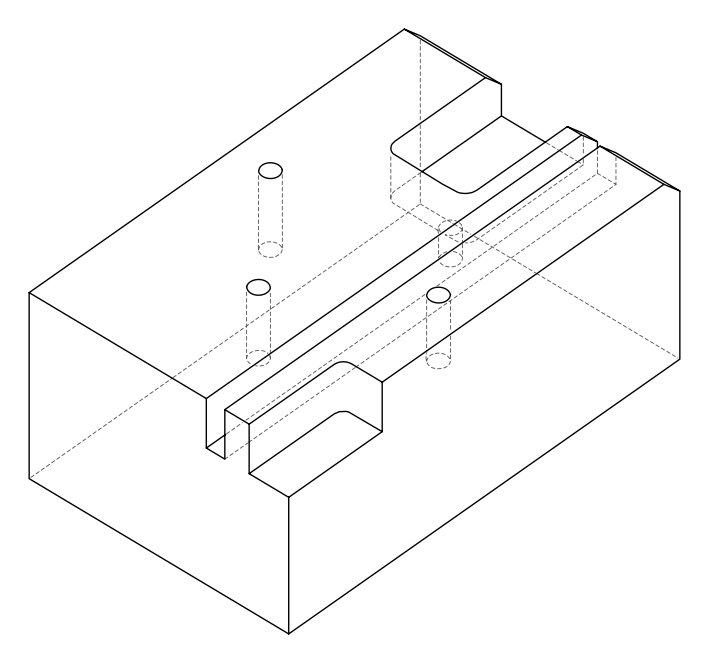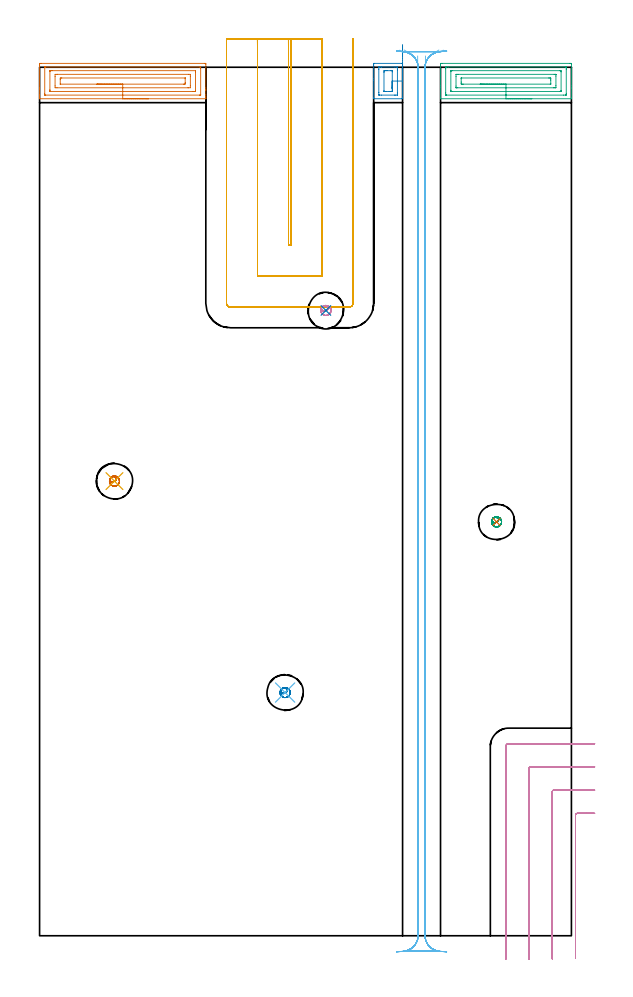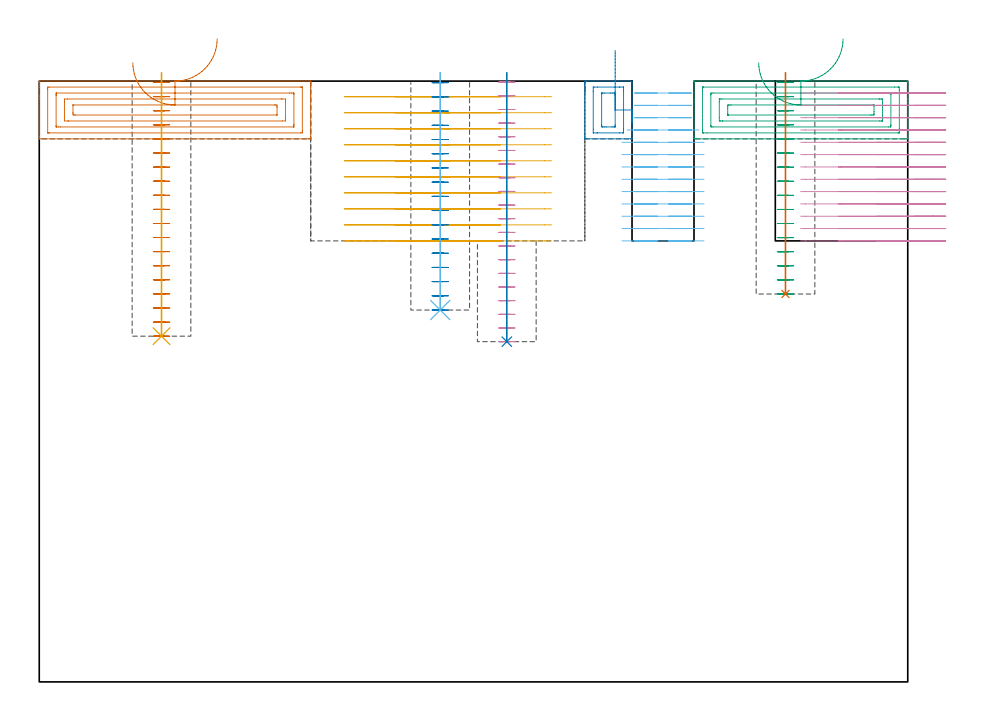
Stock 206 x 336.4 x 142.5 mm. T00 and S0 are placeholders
(PLAN: 14 operations, 5 tool changes, 57.3 min)
(1 AREA_MILL | FG_CHAMFER_SURFACE | UGT0205_001 | 2.87 min | 6697 mm3)
(2 AREA_MILL_1 | FG_CHAMFER_SURFACE_1 | UGT0205_001 | 0.68 min | 2357 mm3)
(3 AREA_MILL_2 | FG_CHAMFER_SURFACE_2 | UGT0205_001 | 2.32 min | 5238 mm3)
(4 MILL_CORNER_NOTCH_RECTANGULAR | CORNER_NOTCH_RECTANGULAR | NXT0201_011 | Follow Part, ap 3, ae 75% | 10.72 min | 95281 mm3)
(5 MILL_OPEN_POCKET | POCKET_OPEN | NXT0201_012 | Follow Part, ap 4, ae 75% | 14.89 min | 245819 mm3)
(6 MILL_RECTANGULAR_SLOT | SLOT_RECTANGULAR | NXT0201_011 | Follow Part, ap 3, ae 75% | 19.17 min | 186286 mm3)
(7 MILL_BLIND_HOLE_FROM_SOLID_MATERIAL | STEP1POCKET | NXT0201_010 | Spiral | 1.5 min | 9185 mm3)
(8 MILL_BLIND_HOLE_FROM_SOLID_MATERIAL_1 | STEP1POCKET_1 | NXT0201_010 | Spiral | 1.34 min | 8246 mm3)
(9 MILL_BLIND_HOLE_FROM_SOLID_MATERIAL_2 | STEP1POCKET_2 | NXT0201_010 | Spiral | 1.26 min | 7652 mm3)
(10 MILL_BLIND_HOLE_FROM_SOLID_MATERIAL_3 | STEP1POCKET_3 | NXT0201_010 | Spiral | 1.58 min | 3653 mm3)
(11 BORE_BLIND_HOLE | STEP1POCKET | UGT0332_073 | 0.25 min | 0 mm3)
(12 BORE_BLIND_HOLE_1 | STEP1POCKET_1 | UGT0332_073 | 0.23 min | 0 mm3)
(13 BORE_BLIND_HOLE_2 | STEP1POCKET_2 | UGT0332_073 | 0.21 min | 0 mm3)
(14 BORE_BLIND_HOLE_3 | STEP1POCKET_3 | UGT0332_073 | 0.26 min | 0 mm3)
(TOOL UGT0205_001 | Chamfer Mill 20 x 3 x 45 deg. | D20 FL50 Z2)
(TOOL NXT0201_011 | ENDMILL 12mm [2P460-1200-NA 1630] | D12 FL38 Z6)
(TOOL NXT0201_012 | ENDMILL 16mm [2P460-1600-NA 1630] | D16 FL38 Z6)
(TOOL NXT0201_010 | ENDMILL 10mm [2P460-1000-NA 1630] | D10 FL30 Z6)
(TOOL UGT0332_073 | 13.8 mm Rough Boring Bar | D13.8)
(OP 1 AREA_MILL)
G17 G21 G94 G90
T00 M6
G54
G17 G0 G90 X42.2 Y324.2 S1061 M3
G43 Z152.5 H0
G94 G1 X42.162 Z151.628 F250.
X42.048 Z150.763
X41.859 Z149.912
X41.597 Z149.08
X41.263 Z148.274
X40.86 Z147.5
X40.392 Z146.764
X39.86 Z146.072
X39.271 Z145.429
X38.628 Z144.839
X37.936 Z144.308
X37.2 Z143.84
X36.426 Z143.437
X35.62 Z143.103
X34.788 Z142.841
X33.937 Z142.652
X33.072 Z142.538
X32.2 Z142.5
X0.135
X0.01 Y324.203 Z142.488
X0.007 Y324.245 Z142.446
X0. Y324.567 Z142.132
Y325.154 Z141.545
Y325.696 Z140.999
Y327.752 Z138.946
Y328.373 Z138.321
X0.001 Y337.296 Z129.401
X0.003 Y337.875 Z128.822
X0.007 Y337.891 Z128.806
X0.581 Y337.9 Z128.8
X63.819
X64.111 Y337.897 Z128.802
X64.39 Y337.891 Z128.806
X64.4 Y337.607 Z129.09
Y328.373 Z138.321
Y327.752 Z138.946
Y327.481 Z139.216
Y325.696 Z140.999
Y325.154 Z141.545
Y324.567 Z142.132
Y324.248 Z142.444
X64.39 Y324.203 Z142.488
X64.265 Y324.2 Z142.5
X32.2
Y325.614 Z141.086
X2.362
X2.016 Y325.621 Z141.079
X2.01 Y325.645 Z141.055
X2.007 Y325.696 Z141.004
X2.001 Y326.058 Z140.642
Y336.404 Z130.296
X2.003 Y336.449 Z130.251
X2.006 Y336.471 Z130.229
X2.008 Y336.477 Z130.223
X2.036 Y336.479 Z130.221
X2.199 Y336.484 Z130.216
X2.281 Y336.486 Z130.214
X2.362
X62.038
X62.384 Y336.479 Z130.221
X62.39 Y336.455 Z130.245
X62.393 Y336.404 Z130.296
X62.399 Y336.042 Z130.658
Y325.696 Z141.004
X62.397 Y325.651 Z141.049
X62.394 Y325.629 Z141.071
X62.392 Y325.623 Z141.077
X62.364 Y325.621 Z141.079
X62.201 Y325.616 Z141.084
X62.119 Y325.614 Z141.086
X62.038
X32.2
Y327.028 Z139.672
X4.039 Y327.029 Z139.671
X4.018 Y327.031 Z139.669
X4.014 Y327.034 Z139.666
X4.01 Y327.051 Z139.649
X4.002 Y327.337 Z139.363
X4. Y327.481 Z139.219
Y327.624 Z139.076
Y334.763 Z131.937
X4.002 Y334.907 Z131.793
X4.007 Y335.002 Z131.698
X4.012 Y335.065 Z131.635
X4.032 Y335.067 Z131.633
X4.143 Y335.069 Z131.631
X4.583 Y335.071 Z131.629
X5.034 Y335.072 Z131.628
X60.361 Y335.071 Z131.629
X60.382 Y335.069 Z131.631
X60.386 Y335.066 Z131.634
X60.39 Y335.049 Z131.651
X60.398 Y334.763 Z131.937
X60.4 Y334.619 Z132.081
Y334.476 Z132.224
Y327.337 Z139.363
X60.398 Y327.193 Z139.507
X60.393 Y327.098 Z139.602
X60.388 Y327.035 Z139.665
X60.368 Y327.033 Z139.667
X60.257 Y327.031 Z139.669
X59.817 Y327.029 Z139.671
X59.366 Y327.028 Z139.672
X32.2
Y328.443 Z138.257
X6.746
X6.01 Y328.454 Z138.246
X6. Y329.19 Z137.51
Y332.835 Z133.865
X6.007 Y333.645 Z133.055
X6.816 Y333.657 Z133.043
X6.885
X57.654
X58.39 Y333.646 Z133.054
X58.4 Y332.91 Z133.79
Y329.265 Z137.435
X58.393 Y328.455 Z138.245
X57.585 Y328.443 Z138.257
X57.515
X32.2
Y329.857 Z136.843
X8.006 Y329.858 Z136.842
X8.004 Y329.859 Z136.841
X8.001 Y329.862 Z136.838
Y331.647 Z135.053
X8.004 Y331.942 Z134.758
X8.01 Y332.234 Z134.466
X8.3 Y332.24 Z134.46
X8.597 Y332.242 Z134.458
X56.394
X56.396 Y332.241 Z134.459
X56.399 Y332.238 Z134.462
X56.4 Y330.453 Z136.247
X56.396 Y330.158 Z136.542
X56.39 Y329.866 Z136.834
X56.101 Y329.86 Z136.84
X55.803 Y329.858 Z136.842
X32.2 Y329.857 Z136.843
X31.328 Z136.881
X30.464 Z136.995
X29.612 Z137.184
X28.78 Z137.446
X27.974 Z137.78
X27.2 Z138.183
X26.464 Z138.652
X25.772 Z139.183
X25.129 Z139.772
X24.54 Z140.415
X24.009 Z141.107
X23.54 Z141.843
X23.137 Z142.617
X22.803 Z143.423
X22.541 Z144.255
X22.352 Z145.107
X22.238 Z145.972
X22.2 Z146.843
G0 Z152.5
M5
M2
(OP 2 AREA_MILL_1)
G17 G21 G94 G90
T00 M6
G54
G17 G0 G90 X140.6 Y345.192 S1061 M3
G43 Z152.5 H0
Z135.65
G94 G1 Y344.549 Z135.061 F250.
Y343.857 Z134.53
Y343.121 Z134.061
Y342.347 Z133.658
Y341.541 Z133.324
Y340.709 Z133.062
Y339.858 Z132.873
Y338.993 Z132.759
Y338.121 Z132.721
Y337.25 Z132.759
Y336.385 Z132.873
Y335.533 Z133.062
Y334.701 Z133.324
Y333.895 Z133.658
Y333.121 Z134.061
Y332.385 Z134.529
Y331.693 Z135.06
Y331.05 Z135.65
X140.599 Y324.687 Z142.012
X140.59 Y324.206 Z142.492
X140.247 Y324.2 Z142.5
X129.753
X129.41 Y324.206 Z142.492
X129.4 Y324.688 Z142.011
Y331.221 Z135.478
Y331.942 Z134.752
Y337.296 Z129.398
X129.404 Y337.833 Z128.862
X129.41 Y337.891 Z128.804
X129.468 Y337.898 Z128.798
X129.753 Y337.9 Z128.8
X140.247
X140.536 Y337.893 Z128.802
X140.59 Y337.89 Z128.804
X140.6 Y337.828 Z128.866
Y331.942 Z134.752
Y331.05 Z135.65
X138.6
Y326.484 Z140.216
X138.596 Y325.696 Z141.004
X138.593 Y325.644 Z141.056
X138.59 Y325.623 Z141.077
X138.572 Y325.62 Z141.08
X138.498 Y325.618 Z141.082
X137.703 Y325.614 Z141.086
X137.623
X132.377
X131.581 Y325.616 Z141.084
X131.502 Y325.618 Z141.082
X131.43 Y325.621 Z141.079
X131.41 Y325.696 Z141.004
X131.404 Y325.796 Z140.904
X131.4 Y326.588 Z140.112
Y326.693 Z140.007
Y335.616 Z131.084
X131.404 Y336.404 Z130.296
X131.407 Y336.456 Z130.244
X131.41 Y336.477 Z130.223
X131.428 Y336.48 Z130.22
X131.502 Y336.482 Z130.218
X132.297 Y336.486 Z130.214
X132.377
X137.623
X138.419 Y336.484 Z130.216
X138.498 Y336.482 Z130.218
X138.57 Y336.479 Z130.221
X138.59 Y336.404 Z130.296
X138.596 Y336.304 Z130.396
X138.6 Y335.512 Z131.188
Y335.407 Z131.293
Y331.05 Z135.65
X136.6
Y328.525 Z138.175
X136.599 Y327.633 Z139.067
X136.597 Y327.481 Z139.219
X136.59 Y327.111 Z139.589
X136.575 Y327.035 Z139.665
X136.465 Y327.032 Z139.668
X136.316 Y327.03 Z139.67
X135.874 Y327.029 Z139.671
X135.443 Y327.028 Z139.672
X134.126
X133.694 Y327.029 Z139.671
X133.472 Y327.031 Z139.669
X133.427 Y327.033 Z139.667
X133.413 Y327.035 Z139.665
X133.41 Y327.053 Z139.647
X133.405 Y327.107 Z139.593
X133.4 Y327.328 Z139.372
X133.401 Y334.467 Z132.233
X133.403 Y334.619 Z132.081
X133.41 Y334.989 Z131.711
X133.425 Y335.065 Z131.635
X133.535 Y335.068 Z131.632
X133.684 Y335.07 Z131.63
X134.126 Y335.071 Z131.629
X134.557 Y335.072 Z131.628
X135.874
X136.306 Y335.071 Z131.629
X136.528 Y335.069 Z131.631
X136.573 Y335.067 Z131.633
X136.587 Y335.065 Z131.635
X136.59 Y335.047 Z131.653
X136.595 Y334.993 Z131.707
X136.6 Y334.772 Z131.928
Y334.619 Z132.081
Y331.05 Z135.65
Y330.461 Z136.293
Y329.93 Z136.985
Y329.461 Z137.721
Y329.058 Z138.495
Y328.724 Z139.301
Y328.462 Z140.133
Y328.273 Z140.985
Y328.159 Z141.85
Y328.121 Z142.721
Y328.159 Z143.593
Y328.273 Z144.458
Y328.462 Z145.309
Y328.724 Z146.141
Y329.058 Z146.947
Y329.461 Z147.721
Y329.93 Z148.457
Y330.461 Z149.149
Y331.05 Z149.792
G0 Z152.5
M5
M2
(OP 3 AREA_MILL_2)
G17 G21 G94 G90
T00 M6
G54
G17 G0 G90 X190.65 Y324.2 S1061 M3
G43 Z152.5 H0
G94 G1 X190.612 Z151.628 F250.
X190.498 Z150.763
X190.309 Z149.912
X190.047 Z149.08
X189.713 Z148.274
X189.31 Z147.5
X188.841 Z146.764
X188.31 Z146.072
X187.721 Z145.429
X187.078 Z144.839
X186.386 Z144.308
X185.65 Z143.84
X184.876 Z143.437
X184.07 Z143.103
X183.238 Z142.841
X182.386 Z142.652
X181.522 Z142.538
X180.65 Z142.5
X155.381
X155.31 Y324.204 Z142.489
X155.307 Y324.226 Z142.467
X155.3 Y324.42 Z142.279
Y328.536 Z138.163
Y329.265 Z137.429
Y337.296 Z129.4
X155.302 Y337.821 Z128.875
X155.306 Y337.891 Z128.805
X155.824 Y337.9 Z128.8
X205.476
X205.766 Y337.896 Z128.802
X205.99 Y337.891 Z128.805
X206. Y337.661 Z129.035
Y329.265 Z137.429
Y328.536 Z138.163
Y328.373 Z138.325
Y324.42 Z142.279
Y324.228 Z142.464
X205.991 Y324.204 Z142.489
X205.919 Y324.2 Z142.5
X180.65
Y325.614 Z141.086
X157.597
X157.516 Y325.615 Z141.085
X157.354 Y325.619 Z141.081
X157.314 Y325.621 Z141.079
X157.309 Y325.629 Z141.071
X157.304 Y325.654 Z141.046
X157.302 Y325.696 Z141.004
X157.3 Y325.995 Z140.705
Y326.588 Z140.112
X157.301 Y335.81 Z130.89
X157.308 Y336.404 Z130.296
X157.31 Y336.472 Z130.228
X157.435 Y336.48 Z130.22
X157.518 Y336.484 Z130.216
X157.597 Y336.485 Z130.215
X158.403 Y336.486 Z130.214
X203.703
X203.784 Y336.485 Z130.215
X203.946 Y336.481 Z130.219
X203.986 Y336.479 Z130.221
X203.99 Y336.471 Z130.229
X203.995 Y336.446 Z130.254
X203.998 Y336.404 Z130.296
X204. Y336.105 Z130.595
Y335.512 Z131.188
X203.999 Y326.29 Z140.41
X203.992 Y325.696 Z141.004
X203.99 Y325.628 Z141.072
X203.865 Y325.62 Z141.08
X203.782 Y325.616 Z141.084
X203.703 Y325.615 Z141.085
X202.897 Y325.614 Z141.086
X180.65
Y327.028 Z139.672
X159.819 Y327.029 Z139.671
X159.371 Y327.033 Z139.667
X159.316 Y327.035 Z139.665
X159.305 Y327.268 Z139.432
X159.301 Y327.41 Z139.29
X159.3 Y327.481 Z139.219
Y334.69 Z132.01
X159.302 Y334.761 Z131.939
X159.31 Y334.903 Z131.797
X159.324 Y335.065 Z131.635
X159.371 Y335.067 Z131.633
X159.809 Y335.071 Z131.629
X201.481
X201.929 Y335.067 Z131.633
X201.984 Y335.065 Z131.635
X201.995 Y334.833 Z131.867
X201.999 Y334.69 Z132.01
X202. Y334.619 Z132.081
Y327.41 Z139.29
X201.998 Y327.339 Z139.361
X201.99 Y327.197 Z139.503
X201.976 Y327.035 Z139.665
X201.929 Y327.033 Z139.667
X201.491 Y327.029 Z139.671
X180.65 Y327.028 Z139.672
Y328.443 Z138.257
X161.961
X161.595 Y328.444 Z138.256
X161.412 Y328.446 Z138.254
X161.322 Y328.45 Z138.25
X161.31 Y328.451 Z138.249
X161.306 Y328.468 Z138.232
X161.304 Y328.502 Z138.198
X161.3 Y329.108 Z137.592
X161.301 Y332.835 Z133.865
X161.309 Y333.561 Z133.139
X161.324 Y333.651 Z133.049
X161.418 Y333.653 Z133.047
X161.622 Y333.655 Z133.045
X162.031 Y333.657 Z133.043
X162.1
X199.339
X199.705 Y333.656 Z133.044
X199.888 Y333.654 Z133.046
X199.978 Y333.651 Z133.05
X199.99 Y333.649 Z133.051
X199.994 Y333.632 Z133.068
X199.996 Y333.598 Z133.102
X200. Y332.992 Z133.708
X199.999 Y329.265 Z137.435
X199.991 Y328.539 Z138.161
X199.976 Y328.449 Z138.251
X199.882 Y328.447 Z138.253
X199.678 Y328.445 Z138.255
X199.269 Y328.443 Z138.257
X199.2
X180.65
Y329.857 Z136.843
X164.102
X163.804 Y329.858 Z136.842
X163.505 Y329.861 Z136.839
X163.315 Y329.864 Z136.836
X163.309 Y329.989 Z136.711
X163.305 Y330.158 Z136.542
X163.3 Y330.664 Z136.036
X163.301 Y331.942 Z134.758
X163.304 Y332.196 Z134.504
X163.307 Y332.227 Z134.473
X163.31 Y332.236 Z134.464
X163.327 Y332.238 Z134.462
X163.405 Y332.241 Z134.459
X163.505 Y332.243 Z134.457
X197.198
X197.496 Y332.242 Z134.458
X197.795 Y332.239 Z134.461
X197.985 Y332.236 Z134.464
X197.991 Y332.111 Z134.589
X197.995 Y331.942 Z134.758
X198. Y331.436 Z135.264
X197.999 Y330.158 Z136.542
X197.996 Y329.904 Z136.796
X197.993 Y329.873 Z136.827
X197.99 Y329.864 Z136.836
X197.973 Y329.862 Z136.838
X197.895 Y329.859 Z136.841
X197.795 Y329.857 Z136.843
X180.65
X179.778 Z136.881
X178.913 Z136.995
X178.062 Z137.184
X177.23 Z137.446
X176.424 Z137.78
X175.65 Z138.183
X174.914 Z138.652
X174.222 Z139.183
X173.579 Z139.772
X172.99 Z140.415
X172.458 Z141.107
X171.99 Z141.843
X171.587 Z142.617
X171.253 Z143.423
X170.991 Z144.255
X170.802 Z145.107
X170.688 Z145.972
X170.65 Z146.843
G0 Z152.5
M5
M2
(OP 4 MILL_CORNER_NOTCH_RECTANGULAR)
G17 G21 G94 G90
T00 M6
G54
G17 G0 G90 X215. Y47.4 S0 M3
G43 Z152.597 H1
Z139.674
G94 G1 X212. F250.
X208.196 F500.
G3 X207.6 Y46.804 R0.6
G1 Y-5.783
Y-8.783 F250.
G0 Z152.597
X215. Y56.4
Z139.674
G1 X212.
X199.196 F500.
G3 X198.6 Y55.804 R0.6
G1 Y-6.
Y-9. F250.
G0 Z152.597
X215. Y65.4
Z139.674
G1 X212.
X190.197 F500.
G3 X189.6 Y64.803 R0.6
G1 Y-6.
Y-9. F250.
G0 Z152.597
X215. Y74.4
Z139.674
G1 X212.
X181.7 F500.
G3 X180.6 Y73.3 R1.1
G1 Y-6.
Y-9. F250.
G0 Z152.597
X215. Y47.4
Z136.751
G1 X212.
X208.196 F500.
G3 X207.6 Y46.804 R0.6
G1 Y-5.783
Y-8.783 F250.
G0 Z152.597
X215. Y56.4
Z136.751
G1 X212.
X199.196 F500.
G3 X198.6 Y55.804 R0.6
G1 Y-6.
Y-9. F250.
G0 Z152.597
X215. Y65.4
Z136.751
G1 X212.
X190.197 F500.
G3 X189.6 Y64.803 R0.6
G1 Y-6.
Y-9. F250.
G0 Z152.597
X215. Y74.4
Z136.751
G1 X212.
X181.7 F500.
G3 X180.6 Y73.3 R1.1
G1 Y-6.
Y-9. F250.
G0 Z152.597
X215. Y47.4
Z133.828
G1 X212.
X208.196 F500.
G3 X207.6 Y46.804 R0.6
G1 Y-5.783
Y-8.783 F250.
G0 Z152.597
X215. Y56.4
Z133.828
G1 X212.
X199.196 F500.
G3 X198.6 Y55.804 R0.6
G1 Y-6.
Y-9. F250.
G0 Z152.597
X215. Y65.4
Z133.828
G1 X212.
X190.197 F500.
G3 X189.6 Y64.803 R0.6
G1 Y-6.
Y-9. F250.
G0 Z152.597
X215. Y74.4
Z133.828
G1 X212.
X181.7 F500.
G3 X180.6 Y73.3 R1.1
G1 Y-6.
Y-9. F250.
G0 Z152.597
X215. Y47.4
Z130.905
G1 X212.
X208.196 F500.
G3 X207.6 Y46.804 R0.6
G1 Y-5.783
Y-8.783 F250.
G0 Z152.597
X215. Y56.4
Z130.905
G1 X212.
X199.196 F500.
G3 X198.6 Y55.804 R0.6
G1 Y-6.
Y-9. F250.
G0 Z152.597
X215. Y65.4
Z130.905
G1 X212.
X190.197 F500.
G3 X189.6 Y64.803 R0.6
G1 Y-6.
Y-9. F250.
G0 Z152.597
X215. Y74.4
Z130.905
G1 X212.
X181.7 F500.
G3 X180.6 Y73.3 R1.1
G1 Y-6.
Y-9. F250.
G0 Z152.597
X215. Y47.4
Z127.982
G1 X212.
X208.196 F500.
G3 X207.6 Y46.804 R0.6
G1 Y-5.783
Y-8.783 F250.
G0 Z152.597
X215. Y56.4
Z127.982
G1 X212.
X199.196 F500.
G3 X198.6 Y55.804 R0.6
G1 Y-6.
Y-9. F250.
G0 Z152.597
X215. Y65.4
Z127.982
G1 X212.
X190.197 F500.
G3 X189.6 Y64.803 R0.6
G1 Y-6.
Y-9. F250.
G0 Z152.597
X215. Y74.4
Z127.982
G1 X212.
X181.7 F500.
G3 X180.6 Y73.3 R1.1
G1 Y-6.
Y-9. F250.
G0 Z152.597
X215. Y47.4
Z125.06
G1 X212.
X208.196 F500.
G3 X207.6 Y46.804 R0.6
G1 Y-5.783
Y-8.783 F250.
G0 Z152.597
X215. Y56.4
Z125.06
G1 X212.
X199.196 F500.
G3 X198.6 Y55.804 R0.6
G1 Y-6.
Y-9. F250.
G0 Z152.597
X215. Y65.4
Z125.06
G1 X212.
X190.197 F500.
G3 X189.6 Y64.803 R0.6
G1 Y-6.
Y-9. F250.
G0 Z152.597
X215. Y74.4
Z125.06
G1 X212.
X181.7 F500.
G3 X180.6 Y73.3 R1.1
G1 Y-6.
Y-9. F250.
G0 Z152.597
X215. Y47.4
Z122.137
G1 X212.
X208.196 F500.
G3 X207.6 Y46.804 R0.6
G1 Y-5.783
Y-8.783 F250.
G0 Z152.597
X215. Y56.4
Z122.137
G1 X212.
X199.196 F500.
G3 X198.6 Y55.804 R0.6
G1 Y-6.
Y-9. F250.
G0 Z152.597
X215. Y65.4
Z122.137
G1 X212.
X190.197 F500.
G3 X189.6 Y64.803 R0.6
G1 Y-6.
Y-9. F250.
G0 Z152.597
X215. Y74.4
Z122.137
G1 X212.
X181.7 F500.
G3 X180.6 Y73.3 R1.1
G1 Y-6.
Y-9. F250.
G0 Z152.597
X215. Y47.4
Z119.214
G1 X212.
X208.196 F500.
G3 X207.6 Y46.804 R0.6
G1 Y-5.783
Y-8.783 F250.
G0 Z152.597
X215. Y56.4
Z119.214
G1 X212.
X199.196 F500.
G3 X198.6 Y55.804 R0.6
G1 Y-6.
Y-9. F250.
G0 Z152.597
X215. Y65.4
Z119.214
G1 X212.
X190.197 F500.
G3 X189.6 Y64.803 R0.6
G1 Y-6.
Y-9. F250.
G0 Z152.597
X215. Y74.4
Z119.214
G1 X212.
X181.7 F500.
G3 X180.6 Y73.3 R1.1
G1 Y-6.
Y-9. F250.
G0 Z152.597
X215. Y47.4
Z116.291
G1 X212.
X208.196 F500.
G3 X207.6 Y46.804 R0.6
G1 Y-5.783
Y-8.783 F250.
G0 Z152.597
X215. Y56.4
Z116.291
G1 X212.
X199.196 F500.
G3 X198.6 Y55.804 R0.6
G1 Y-6.
Y-9. F250.
G0 Z152.597
X215. Y65.4
Z116.291
G1 X212.
X190.197 F500.
G3 X189.6 Y64.803 R0.6
G1 Y-6.
Y-9. F250.
G0 Z152.597
X215. Y74.4
Z116.291
G1 X212.
X181.7 F500.
G3 X180.6 Y73.3 R1.1
G1 Y-6.
Y-9. F250.
G0 Z152.597
X215. Y47.4
Z113.368
G1 X212.
X208.196 F500.
G3 X207.6 Y46.804 R0.6
G1 Y-5.783
Y-8.783 F250.
G0 Z152.597
X215. Y56.4
Z113.368
G1 X212.
X199.196 F500.
G3 X198.6 Y55.804 R0.6
G1 Y-6.
Y-9. F250.
G0 Z152.597
X215. Y65.4
Z113.368
G1 X212.
X190.197 F500.
G3 X189.6 Y64.803 R0.6
G1 Y-6.
Y-9. F250.
G0 Z152.597
X215. Y74.4
Z113.368
G1 X212.
X181.7 F500.
G3 X180.6 Y73.3 R1.1
G1 Y-6.
Y-9. F250.
G0 Z152.597
X215. Y47.4
Z110.446
G1 X212.
X208.196 F500.
G3 X207.6 Y46.804 R0.6
G1 Y-5.783
Y-8.783 F250.
G0 Z152.597
X215. Y56.4
Z110.446
G1 X212.
X199.196 F500.
G3 X198.6 Y55.804 R0.6
G1 Y-6.
Y-9. F250.
G0 Z152.597
X215. Y65.4
Z110.446
G1 X212.
X190.197 F500.
G3 X189.6 Y64.803 R0.6
G1 Y-6.
Y-9. F250.
G0 Z152.597
X215. Y74.4
Z110.446
G1 X212.
X181.7 F500.
G3 X180.6 Y73.3 R1.1
G1 Y-6.
Y-9. F250.
G0 Z152.597
X215. Y47.4
Z107.523
G1 X212.
X208.196 F500.
G3 X207.6 Y46.804 R0.6
G1 Y-5.783
Y-8.783 F250.
G0 Z152.597
X215. Y56.4
Z107.523
G1 X212.
X199.196 F500.
G3 X198.6 Y55.804 R0.6
G1 Y-6.
Y-9. F250.
G0 Z152.597
X215. Y65.4
Z107.523
G1 X212.
X190.197 F500.
G3 X189.6 Y64.803 R0.6
G1 Y-6.
Y-9. F250.
G0 Z152.597
X215. Y74.4
Z107.523
G1 X212.
X181.7 F500.
G3 X180.6 Y73.3 R1.1
G1 Y-6.
Y-9. F250.
G0 Z152.597
X215. Y47.4
Z104.6
G1 X212.
X208.196 F500.
G3 X207.6 Y46.804 R0.6
G1 Y-5.783
Y-8.783 F250.
G0 Z152.597
X215. Y56.4
Z104.6
G1 X212.
X199.196 F500.
G3 X198.6 Y55.804 R0.6
G1 Y-6.
Y-9. F250.
G0 Z152.597
X215. Y65.4
Z104.6
G1 X212.
X190.197 F500.
G3 X189.6 Y64.803 R0.6
G1 Y-6.
Y-9. F250.
G0 Z152.597
X215. Y74.4
Z104.6
G1 X212.
X181.7 F500.
G3 X180.6 Y73.3 R1.1
G1 Y-6.
Y-9. F250.
G0 Z152.597
M5
M2
(OP 5 MILL_OPEN_POCKET)
G17 G21 G94 G90
T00 M6
G54
G17 G0 G90 X96.366 Y347.4 S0 M3
G43 Z152.597 H1
Z138.797
G94 G1 X96.399 Y344.4 F250.
G2 X96.4 Y344.143 R24. F500.
G1 Y267.5
X97.4
Y344.143
G2 X97.401 Y344.4 R24.
G1 X97.434 Y347.4 F250.
X84.333 Y347.399
X84.397 Y344.4
G2 X84.4 Y344.143 R12. F500.
G1 Y255.5
X109.4
Y344.143
G2 X109.403 Y344.4 R12.
G1 X109.467 Y347.399 F250.
X72.4 Y347.143
Y344.143
Y245. F500.
G3 X73.9 Y243.5 R1.5
G1 X119.9
G3 X121.4 Y245. R1.5
G1 Y344.143
Y347.143 F250.
G0 X96.4 Y347.4 Z134.997
G1 Y344.4
Y267.5 F500.
X97.4
Y344.4
Y347.4 F250.
X84.4
Y344.4
Y255.5 F500.
X109.4
Y344.4
Y347.4 F250.
X72.4
Y344.4
Y245. F500.
G3 X73.9 Y243.5 R1.5
G1 X119.9
G3 X121.4 Y245. R1.5
G1 Y344.4
Y347.4 F250.
G0 X96.4 Z131.198
G1 Y344.4
Y267.5 F500.
X97.4
Y344.4
Y347.4 F250.
X84.4
Y344.4
Y255.5 F500.
X109.4
Y344.4
Y347.4 F250.
X72.4
Y344.4
Y245. F500.
G3 X73.9 Y243.5 R1.5
G1 X119.9
G3 X121.4 Y245. R1.5
G1 Y344.4
Y347.4 F250.
G0 X96.4 Z127.398
G1 Y344.4
Y267.5 F500.
X97.4
Y344.4
Y347.4 F250.
X84.4
Y344.4
Y255.5 F500.
X109.4
Y344.4
Y347.4 F250.
X72.4
Y344.4
Y245. F500.
G3 X73.9 Y243.5 R1.5
G1 X119.9
G3 X121.4 Y245. R1.5
G1 Y344.4
Y347.4 F250.
G0 X96.4 Z123.598
G1 Y344.4
Y267.5 F500.
X97.4
Y344.4
Y347.4 F250.
X84.4
Y344.4
Y255.5 F500.
X109.4
Y344.4
Y347.4 F250.
X72.4
Y344.4
Y245. F500.
G3 X73.9 Y243.5 R1.5
G1 X119.9
G3 X121.4 Y245. R1.5
G1 Y344.4
Y347.4 F250.
G0 X96.4 Z119.799
G1 Y344.4
Y267.5 F500.
X97.4
Y344.4
Y347.4 F250.
X84.4
Y344.4
Y255.5 F500.
X109.4
Y344.4
Y347.4 F250.
X72.4
Y344.4
Y245. F500.
G3 X73.9 Y243.5 R1.5
G1 X119.9
G3 X121.4 Y245. R1.5
G1 Y344.4
Y347.4 F250.
G0 X96.4 Z115.999
G1 Y344.4
Y267.5 F500.
X97.4
Y344.4
Y347.4 F250.
X84.4
Y344.4
Y255.5 F500.
X109.4
Y344.4
Y347.4 F250.
X72.4
Y344.4
Y245. F500.
G3 X73.9 Y243.5 R1.5
G1 X119.9
G3 X121.4 Y245. R1.5
G1 Y344.4
Y347.4 F250.
G0 X96.4 Z112.199
G1 Y344.4
Y267.5 F500.
X97.4
Y344.4
Y347.4 F250.
X84.4
Y344.4
Y255.5 F500.
X109.4
Y344.4
Y347.4 F250.
X72.4
Y344.4
Y245. F500.
G3 X73.9 Y243.5 R1.5
G1 X119.9
G3 X121.4 Y245. R1.5
G1 Y344.4
Y347.4 F250.
G0 X96.4 Z108.4
G1 Y344.4
Y267.5 F500.
X97.4
Y344.4
Y347.4 F250.
X84.4
Y344.4
Y255.5 F500.
X109.4
Y344.4
Y347.4 F250.
X72.4
Y344.4
Y245. F500.
G3 X73.9 Y243.5 R1.5
G1 X119.9
G3 X121.4 Y245. R1.5
G1 Y344.4
Y347.4 F250.
G0 X96.4 Z104.6
G1 Y344.4
Y267.5 F500.
X97.4
Y344.4
Y347.4 F250.
X84.4
Y344.4
Y255.5 F500.
X109.4
Y344.4
Y347.4 F250.
X72.4
Y344.4
Y245. F500.
G3 X73.9 Y243.5 R1.5
G1 X119.9
G3 X121.4 Y245. R1.5
G1 Y344.4
Y347.4 F250.
G0 Z152.597
M5
M2
(OP 6 MILL_RECTANGULAR_SLOT)
G17 G21 G94 G90
T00 M6
G54
G17 G0 G90 X146.6 Y337.586 S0 M3
G43 Z152.597 H1
Z139.674
G94 G1 Y334.586 F250.
Y0. F500.
G2 X141.199 Y-5.97 R6.
G1 Y-6.
X154.701
Y-5.97
G2 X149.3 Y0. R6.
G1 Y334.586
Y337.586 F250.
G0 Z152.597
X146.443 Y340.766
Z136.751
G1 Y337.766
G2 X146.6 Y336.4 R6. F500.
G1 Y0.
G2 X141.199 Y-5.97 R6.
G1 Y-6.
X154.701
Y-5.97
G2 X149.3 Y0. R6.
G1 Y336.4
G2 X149.458 Y337.768 R6.
G1 Y340.768 F250.
G0 Z152.597
X141.242 Y343.077
Z133.828
G1 X143.785 Y341.485
G2 X146.6 Y336.4 R6. F500.
G1 Y0.
G2 X141.199 Y-5.97 R6.
G1 Y-6.
X154.701
Y-5.97
G2 X149.3 Y0. R6.
G1 Y336.4
G2 X152.114 Y341.484 R6.
G1 X154.656 Y343.077 F250.
G0 X139.415 Y343.003 Z130.905
G1 X142.293 Y342.156
G2 X146.6 Y336.4 R6. F500.
G1 Y0.
G2 X141.199 Y-5.97 R6.
G1 Y-6.
X154.701
Y-5.97
G2 X149.3 Y0. R6.
G1 Y336.4
G2 X153.587 Y342.15 R6.
G1 X156.462 Y343.007 F250.
G0 Z152.597
X157.686 Y-6.27
Z127.982
G1 X154.701 Y-5.97
G2 X149.3 Y0. R6. F500.
G1 Y336.4
G2 X154.701 Y342.37 R6.
G1 Y342.4
X141.199
Y342.37
G2 X146.6 Y336.4 R6.
G1 Y0.
G2 X141.199 Y-5.97 R6.
G1 X138.214 Y-6.27 F250.
G0 Z152.597
Y342.67
Z125.06
G1 X141.199 Y342.37
G2 X146.6 Y336.4 R6. F500.
G1 Y0.
G2 X141.199 Y-5.97 R6.
G1 Y-6.
X154.701
Y-5.97
G2 X149.3 Y0. R6.
G1 Y336.4
G2 X154.701 Y342.37 R6.
G1 X157.686 Y342.67 F250.
G0 Z152.597
Y-6.27
Z122.137
G1 X154.701 Y-5.97
G2 X149.3 Y0. R6. F500.
G1 Y336.4
G2 X154.701 Y342.37 R6.
G1 Y342.4
X141.199
Y342.37
G2 X146.6 Y336.4 R6.
G1 Y0.
G2 X141.199 Y-5.97 R6.
G1 X138.214 Y-6.27 F250.
G0 X157.686 Z119.214
G1 X154.701 Y-5.97
G2 X149.3 Y0. R6. F500.
G1 Y336.4
G2 X154.701 Y342.37 R6.
G1 Y342.4
X141.199
Y342.37
G2 X146.6 Y336.4 R6.
G1 Y0.
G2 X141.199 Y-5.97 R6.
G1 X138.214 Y-6.27 F250.
G0 Z152.597
Y342.67
Z116.291
G1 X141.199 Y342.37
G2 X146.6 Y336.4 R6. F500.
G1 Y0.
G2 X141.199 Y-5.97 R6.
G1 Y-6.
X154.701
Y-5.97
G2 X149.3 Y0. R6.
G1 Y336.4
G2 X154.701 Y342.37 R6.
G1 X157.686 Y342.67 F250.
G0 X138.214 Z113.368
G1 X141.199 Y342.37
G2 X146.6 Y336.4 R6. F500.
G1 Y0.
G2 X141.199 Y-5.97 R6.
G1 Y-6.
X154.701
Y-5.97
G2 X149.3 Y0. R6.
G1 Y336.4
G2 X154.701 Y342.37 R6.
G1 X157.686 Y342.67 F250.
G0 X138.214 Z110.446
G1 X141.199 Y342.37
G2 X146.6 Y336.4 R6. F500.
G1 Y0.
G2 X141.199 Y-5.97 R6.
G1 Y-6.
X154.701
Y-5.97
G2 X149.3 Y0. R6.
G1 Y336.4
G2 X154.701 Y342.37 R6.
G1 X157.686 Y342.67 F250.
G0 X138.214 Z107.523
G1 X141.199 Y342.37
G2 X146.6 Y336.4 R6. F500.
G1 Y0.
G2 X141.199 Y-5.97 R6.
G1 Y-6.
X154.701
Y-5.97
G2 X149.3 Y0. R6.
G1 Y336.4
G2 X154.701 Y342.37 R6.
G1 X157.686 Y342.67 F250.
G0 X138.214 Z104.6
G1 X141.199 Y342.37
G2 X146.6 Y336.4 R6. F500.
G1 Y0.
G2 X141.199 Y-5.97 R6.
G1 Y-6.
X154.701
Y-5.97
G2 X149.3 Y0. R6.
G1 Y336.4
G2 X154.701 Y342.37 R6.
G1 X157.686 Y342.67 F250.
G0 Z152.597
M5
M2
(OP 7 MILL_BLIND_HOLE_FROM_SOLID_MATERIAL)
G17 G21 G94 G90
T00 M6
G54
G17 G0 G90 X29. Y176.1 S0 M3
G43 Z152.5 H1
Z142.158
G94 G3 X29.516 Y177.534 R0.81 F250.
X27.498 Y177.343 R1.434
X27.757 Y174.598 R1.95
X27.498 Y177.343 R-1.95
X27.627 Y175.97 R0.975
X29. Y176.1 R0.975
G0 Z138.816
G3 X29.516 Y177.534 R0.81
X27.498 Y177.343 R1.434
X27.757 Y174.598 R1.95
X27.498 Y177.343 R-1.95
X27.627 Y175.97 R0.975
X29. Y176.1 R0.975
G0 Z135.474
G3 X29.516 Y177.534 R0.81
X27.498 Y177.343 R1.434
X27.757 Y174.598 R1.95
X27.498 Y177.343 R-1.95
X27.627 Y175.97 R0.975
X29. Y176.1 R0.975
G0 Z132.132
G3 X29.516 Y177.534 R0.81
X27.498 Y177.343 R1.434
X27.757 Y174.598 R1.95
X27.498 Y177.343 R-1.95
X27.627 Y175.97 R0.975
X29. Y176.1 R0.975
G0 Z128.789
G3 X29.516 Y177.534 R0.81
X27.498 Y177.343 R1.434
X27.757 Y174.598 R1.95
X27.498 Y177.343 R-1.95
X27.627 Y175.97 R0.975
X29. Y176.1 R0.975
G0 Z125.447
G3 X29.516 Y177.534 R0.81
X27.498 Y177.343 R1.434
X27.757 Y174.598 R1.95
X27.498 Y177.343 R-1.95
X27.627 Y175.97 R0.975
X29. Y176.1 R0.975
G0 Z122.105
G3 X29.516 Y177.534 R0.81
X27.498 Y177.343 R1.434
X27.757 Y174.598 R1.95
X27.498 Y177.343 R-1.95
X27.627 Y175.97 R0.975
X29. Y176.1 R0.975
G0 Z118.763
G3 X29.516 Y177.534 R0.81
X27.498 Y177.343 R1.434
X27.757 Y174.598 R1.95
X27.498 Y177.343 R-1.95
X27.627 Y175.97 R0.975
X29. Y176.1 R0.975
G0 Z115.421
G3 X29.516 Y177.534 R0.81
X27.498 Y177.343 R1.434
X27.757 Y174.598 R1.95
X27.498 Y177.343 R-1.95
X27.627 Y175.97 R0.975
X29. Y176.1 R0.975
G0 Z112.079
G3 X29.516 Y177.534 R0.81
X27.498 Y177.343 R1.434
X27.757 Y174.598 R1.95
X27.498 Y177.343 R-1.95
X27.627 Y175.97 R0.975
X29. Y176.1 R0.975
G0 Z108.737
G3 X29.516 Y177.534 R0.81
X27.498 Y177.343 R1.434
X27.757 Y174.598 R1.95
X27.498 Y177.343 R-1.95
X27.627 Y175.97 R0.975
X29. Y176.1 R0.975
G0 Z105.395
G3 X29.516 Y177.534 R0.81
X27.498 Y177.343 R1.434
X27.757 Y174.598 R1.95
X27.498 Y177.343 R-1.95
X27.627 Y175.97 R0.975
X29. Y176.1 R0.975
G0 Z102.053
G3 X29.516 Y177.534 R0.81
X27.498 Y177.343 R1.434
X27.757 Y174.598 R1.95
X27.498 Y177.343 R-1.95
X27.627 Y175.97 R0.975
X29. Y176.1 R0.975
G0 Z98.711
G3 X29.516 Y177.534 R0.81
X27.498 Y177.343 R1.434
X27.757 Y174.598 R1.95
X27.498 Y177.343 R-1.95
X27.627 Y175.97 R0.975
X29. Y176.1 R0.975
G0 Z95.368
G3 X29.516 Y177.534 R0.81
X27.498 Y177.343 R1.434
X27.757 Y174.598 R1.95
X27.498 Y177.343 R-1.95
X27.627 Y175.97 R0.975
X29. Y176.1 R0.975
G0 Z92.026
G3 X29.516 Y177.534 R0.81
X27.498 Y177.343 R1.434
X27.757 Y174.598 R1.95
X27.498 Y177.343 R-1.95
X27.627 Y175.97 R0.975
X29. Y176.1 R0.975
G0 Z88.684
G3 X29.516 Y177.534 R0.81
X27.498 Y177.343 R1.434
X27.757 Y174.598 R1.95
X27.498 Y177.343 R-1.95
X27.627 Y175.97 R0.975
X29. Y176.1 R0.975
G0 Z85.342
G3 X29.516 Y177.534 R0.81
X27.498 Y177.343 R1.434
X27.757 Y174.598 R1.95
X27.498 Y177.343 R-1.95
X27.627 Y175.97 R0.975
X29. Y176.1 R0.975
G0 Z82.
G3 X29.516 Y177.534 R0.81
X27.498 Y177.343 R1.434
X27.757 Y174.598 R1.95
X27.498 Y177.343 R-1.95
X27.627 Y175.97 R0.975
X29. Y176.1 R0.975
G0 Z152.5
M5
M2
(OP 8 MILL_BLIND_HOLE_FROM_SOLID_MATERIAL_1)
G17 G21 G94 G90
T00 M6
G54
G17 G0 G90 X95.1 Y94.2 S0 M3
G43 Z152.5 H1
Z142.129
G94 G3 X95.616 Y95.634 R0.81 F250.
X93.598 Y95.443 R1.434
X93.857 Y92.698 R1.95
X93.598 Y95.443 R-1.95
X93.727 Y94.07 R0.975
X95.1 Y94.2 R0.975
G0 Z138.759
G3 X95.616 Y95.634 R0.81
X93.598 Y95.443 R1.434
X93.857 Y92.698 R1.95
X93.598 Y95.443 R-1.95
X93.727 Y94.07 R0.975
X95.1 Y94.2 R0.975
G0 Z135.388
G3 X95.616 Y95.634 R0.81
X93.598 Y95.443 R1.434
X93.857 Y92.698 R1.95
X93.598 Y95.443 R-1.95
X93.727 Y94.07 R0.975
X95.1 Y94.2 R0.975
G0 Z132.018
G3 X95.616 Y95.634 R0.81
X93.598 Y95.443 R1.434
X93.857 Y92.698 R1.95
X93.598 Y95.443 R-1.95
X93.727 Y94.07 R0.975
X95.1 Y94.2 R0.975
G0 Z128.647
G3 X95.616 Y95.634 R0.81
X93.598 Y95.443 R1.434
X93.857 Y92.698 R1.95
X93.598 Y95.443 R-1.95
X93.727 Y94.07 R0.975
X95.1 Y94.2 R0.975
G0 Z125.276
G3 X95.616 Y95.634 R0.81
X93.598 Y95.443 R1.434
X93.857 Y92.698 R1.95
X93.598 Y95.443 R-1.95
X93.727 Y94.07 R0.975
X95.1 Y94.2 R0.975
G0 Z121.906
G3 X95.616 Y95.634 R0.81
X93.598 Y95.443 R1.434
X93.857 Y92.698 R1.95
X93.598 Y95.443 R-1.95
X93.727 Y94.07 R0.975
X95.1 Y94.2 R0.975
G0 Z118.535
G3 X95.616 Y95.634 R0.81
X93.598 Y95.443 R1.434
X93.857 Y92.698 R1.95
X93.598 Y95.443 R-1.95
X93.727 Y94.07 R0.975
X95.1 Y94.2 R0.975
G0 Z115.165
G3 X95.616 Y95.634 R0.81
X93.598 Y95.443 R1.434
X93.857 Y92.698 R1.95
X93.598 Y95.443 R-1.95
X93.727 Y94.07 R0.975
X95.1 Y94.2 R0.975
G0 Z111.794
G3 X95.616 Y95.634 R0.81
X93.598 Y95.443 R1.434
X93.857 Y92.698 R1.95
X93.598 Y95.443 R-1.95
X93.727 Y94.07 R0.975
X95.1 Y94.2 R0.975
G0 Z108.424
G3 X95.616 Y95.634 R0.81
X93.598 Y95.443 R1.434
X93.857 Y92.698 R1.95
X93.598 Y95.443 R-1.95
X93.727 Y94.07 R0.975
X95.1 Y94.2 R0.975
G0 Z105.053
G3 X95.616 Y95.634 R0.81
X93.598 Y95.443 R1.434
X93.857 Y92.698 R1.95
X93.598 Y95.443 R-1.95
X93.727 Y94.07 R0.975
X95.1 Y94.2 R0.975
G0 Z101.682
G3 X95.616 Y95.634 R0.81
X93.598 Y95.443 R1.434
X93.857 Y92.698 R1.95
X93.598 Y95.443 R-1.95
X93.727 Y94.07 R0.975
X95.1 Y94.2 R0.975
G0 Z98.312
G3 X95.616 Y95.634 R0.81
X93.598 Y95.443 R1.434
X93.857 Y92.698 R1.95
X93.598 Y95.443 R-1.95
X93.727 Y94.07 R0.975
X95.1 Y94.2 R0.975
G0 Z94.941
G3 X95.616 Y95.634 R0.81
X93.598 Y95.443 R1.434
X93.857 Y92.698 R1.95
X93.598 Y95.443 R-1.95
X93.727 Y94.07 R0.975
X95.1 Y94.2 R0.975
G0 Z91.571
G3 X95.616 Y95.634 R0.81
X93.598 Y95.443 R1.434
X93.857 Y92.698 R1.95
X93.598 Y95.443 R-1.95
X93.727 Y94.07 R0.975
X95.1 Y94.2 R0.975
G0 Z88.2
G3 X95.616 Y95.634 R0.81
X93.598 Y95.443 R1.434
X93.857 Y92.698 R1.95
X93.598 Y95.443 R-1.95
X93.727 Y94.07 R0.975
X95.1 Y94.2 R0.975
G0 Z152.5
M5
M2
(OP 9 MILL_BLIND_HOLE_FROM_SOLID_MATERIAL_2)
G17 G21 G94 G90
T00 M6
G54
G17 G0 G90 X177. Y160.3 S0 M3
G43 Z152.5 H1
Z142.156
G94 G3 X177.516 Y161.734 R0.81 F250.
X175.498 Y161.543 R1.434
X175.757 Y158.798 R1.95
X175.498 Y161.543 R-1.95
X175.627 Y160.17 R0.975
X177. Y160.3 R0.975
G0 Z138.813
G3 X177.516 Y161.734 R0.81
X175.498 Y161.543 R1.434
X175.757 Y158.798 R1.95
X175.498 Y161.543 R-1.95
X175.627 Y160.17 R0.975
X177. Y160.3 R0.975
G0 Z135.469
G3 X177.516 Y161.734 R0.81
X175.498 Y161.543 R1.434
X175.757 Y158.798 R1.95
X175.498 Y161.543 R-1.95
X175.627 Y160.17 R0.975
X177. Y160.3 R0.975
G0 Z132.125
G3 X177.516 Y161.734 R0.81
X175.498 Y161.543 R1.434
X175.757 Y158.798 R1.95
X175.498 Y161.543 R-1.95
X175.627 Y160.17 R0.975
X177. Y160.3 R0.975
G0 Z128.781
G3 X177.516 Y161.734 R0.81
X175.498 Y161.543 R1.434
X175.757 Y158.798 R1.95
X175.498 Y161.543 R-1.95
X175.627 Y160.17 R0.975
X177. Y160.3 R0.975
G0 Z125.438
G3 X177.516 Y161.734 R0.81
X175.498 Y161.543 R1.434
X175.757 Y158.798 R1.95
X175.498 Y161.543 R-1.95
X175.627 Y160.17 R0.975
X177. Y160.3 R0.975
G0 Z122.094
G3 X177.516 Y161.734 R0.81
X175.498 Y161.543 R1.434
X175.757 Y158.798 R1.95
X175.498 Y161.543 R-1.95
X175.627 Y160.17 R0.975
X177. Y160.3 R0.975
G0 Z118.75
G3 X177.516 Y161.734 R0.81
X175.498 Y161.543 R1.434
X175.757 Y158.798 R1.95
X175.498 Y161.543 R-1.95
X175.627 Y160.17 R0.975
X177. Y160.3 R0.975
G0 Z115.406
G3 X177.516 Y161.734 R0.81
X175.498 Y161.543 R1.434
X175.757 Y158.798 R1.95
X175.498 Y161.543 R-1.95
X175.627 Y160.17 R0.975
X177. Y160.3 R0.975
G0 Z112.063
G3 X177.516 Y161.734 R0.81
X175.498 Y161.543 R1.434
X175.757 Y158.798 R1.95
X175.498 Y161.543 R-1.95
X175.627 Y160.17 R0.975
X177. Y160.3 R0.975
G0 Z108.719
G3 X177.516 Y161.734 R0.81
X175.498 Y161.543 R1.434
X175.757 Y158.798 R1.95
X175.498 Y161.543 R-1.95
X175.627 Y160.17 R0.975
X177. Y160.3 R0.975
G0 Z105.375
G3 X177.516 Y161.734 R0.81
X175.498 Y161.543 R1.434
X175.757 Y158.798 R1.95
X175.498 Y161.543 R-1.95
X175.627 Y160.17 R0.975
X177. Y160.3 R0.975
G0 Z102.031
G3 X177.516 Y161.734 R0.81
X175.498 Y161.543 R1.434
X175.757 Y158.798 R1.95
X175.498 Y161.543 R-1.95
X175.627 Y160.17 R0.975
X177. Y160.3 R0.975
G0 Z98.688
G3 X177.516 Y161.734 R0.81
X175.498 Y161.543 R1.434
X175.757 Y158.798 R1.95
X175.498 Y161.543 R-1.95
X175.627 Y160.17 R0.975
X177. Y160.3 R0.975
G0 Z95.344
G3 X177.516 Y161.734 R0.81
X175.498 Y161.543 R1.434
X175.757 Y158.798 R1.95
X175.498 Y161.543 R-1.95
X175.627 Y160.17 R0.975
X177. Y160.3 R0.975
G0 Z92.
G3 X177.516 Y161.734 R0.81
X175.498 Y161.543 R1.434
X175.757 Y158.798 R1.95
X175.498 Y161.543 R-1.95
X175.627 Y160.17 R0.975
X177. Y160.3 R0.975
G0 Z152.5
M5
M2
(OP 10 MILL_BLIND_HOLE_FROM_SOLID_MATERIAL_3)
G17 G21 G94 G90
T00 M6
G54
G17 G0 G90 X110.9 Y242.2 S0 M3
G43 Z152.5 H1
Z142.26
G94 G3 X111.416 Y243.634 R0.81 F250.
X109.398 Y243.443 R1.434
X109.657 Y240.698 R1.95
X109.398 Y243.443 R-1.95
X109.527 Y242.07 R0.975
X110.9 Y242.2 R0.975
G0 Z139.02
G3 X111.416 Y243.634 R0.81
X109.398 Y243.443 R1.434
X109.657 Y240.698 R1.95
X109.398 Y243.443 R-1.95
X109.527 Y242.07 R0.975
X110.9 Y242.2 R0.975
G0 Z135.78
G3 X111.416 Y243.634 R0.81
X109.398 Y243.443 R1.434
X109.657 Y240.698 R1.95
X109.398 Y243.443 R-1.95
X109.527 Y242.07 R0.975
X110.9 Y242.2 R0.975
G0 Z132.54
G3 X111.416 Y243.634 R0.81
X109.398 Y243.443 R1.434
X109.657 Y240.698 R1.95
X109.398 Y243.443 R-1.95
X109.527 Y242.07 R0.975
X110.9 Y242.2 R0.975
G0 Z129.3
G3 X111.416 Y243.634 R0.81
X109.398 Y243.443 R1.434
X109.657 Y240.698 R1.95
X109.398 Y243.443 R-1.95
X109.527 Y242.07 R0.975
X110.9 Y242.2 R0.975
G0 Z126.06
G3 X111.416 Y243.634 R0.81
X109.398 Y243.443 R1.434
X109.657 Y240.698 R1.95
X109.398 Y243.443 R-1.95
X109.527 Y242.07 R0.975
X110.9 Y242.2 R0.975
G0 Z122.82
G3 X111.416 Y243.634 R0.81
X109.398 Y243.443 R1.434
X109.657 Y240.698 R1.95
X109.398 Y243.443 R-1.95
X109.527 Y242.07 R0.975
X110.9 Y242.2 R0.975
G0 Z119.58
G3 X111.416 Y243.634 R0.81
X109.398 Y243.443 R1.434
X109.657 Y240.698 R1.95
X109.398 Y243.443 R-1.95
X109.527 Y242.07 R0.975
X110.9 Y242.2 R0.975
G0 Z116.34
G3 X111.416 Y243.634 R0.81
X109.398 Y243.443 R1.434
X109.657 Y240.698 R1.95
X109.398 Y243.443 R-1.95
X109.527 Y242.07 R0.975
X110.9 Y242.2 R0.975
G0 Z113.1
G3 X111.416 Y243.634 R0.81
X109.398 Y243.443 R1.434
X109.657 Y240.698 R1.95
X109.398 Y243.443 R-1.95
X109.527 Y242.07 R0.975
X110.9 Y242.2 R0.975
G0 Z109.86
G3 X111.416 Y243.634 R0.81
X109.398 Y243.443 R1.434
X109.657 Y240.698 R1.95
X109.398 Y243.443 R-1.95
X109.527 Y242.07 R0.975
X110.9 Y242.2 R0.975
G0 Z106.62
G3 X111.416 Y243.634 R0.81
X109.398 Y243.443 R1.434
X109.657 Y240.698 R1.95
X109.398 Y243.443 R-1.95
X109.527 Y242.07 R0.975
X110.9 Y242.2 R0.975
G0 Z103.38
G3 X111.416 Y243.634 R0.81
X109.398 Y243.443 R1.434
X109.657 Y240.698 R1.95
X109.398 Y243.443 R-1.95
X109.527 Y242.07 R0.975
X110.9 Y242.2 R0.975
G0 Z100.14
G3 X111.416 Y243.634 R0.81
X109.398 Y243.443 R1.434
X109.657 Y240.698 R1.95
X109.398 Y243.443 R-1.95
X109.527 Y242.07 R0.975
X110.9 Y242.2 R0.975
G0 Z96.9
G3 X111.416 Y243.634 R0.81
X109.398 Y243.443 R1.434
X109.657 Y240.698 R1.95
X109.398 Y243.443 R-1.95
X109.527 Y242.07 R0.975
X110.9 Y242.2 R0.975
G0 Z93.66
G3 X111.416 Y243.634 R0.81
X109.398 Y243.443 R1.434
X109.657 Y240.698 R1.95
X109.398 Y243.443 R-1.95
X109.527 Y242.07 R0.975
X110.9 Y242.2 R0.975
G0 Z90.42
G3 X111.416 Y243.634 R0.81
X109.398 Y243.443 R1.434
X109.657 Y240.698 R1.95
X109.398 Y243.443 R-1.95
X109.527 Y242.07 R0.975
X110.9 Y242.2 R0.975
G0 Z87.18
G3 X111.416 Y243.634 R0.81
X109.398 Y243.443 R1.434
X109.657 Y240.698 R1.95
X109.398 Y243.443 R-1.95
X109.527 Y242.07 R0.975
X110.9 Y242.2 R0.975
G0 Z83.94
G3 X111.416 Y243.634 R0.81
X109.398 Y243.443 R1.434
X109.657 Y240.698 R1.95
X109.398 Y243.443 R-1.95
X109.527 Y242.07 R0.975
X110.9 Y242.2 R0.975
G0 Z80.7
G3 X111.416 Y243.634 R0.81
X109.398 Y243.443 R1.434
X109.657 Y240.698 R1.95
X109.398 Y243.443 R-1.95
X109.527 Y242.07 R0.975
X110.9 Y242.2 R0.975
G0 Z152.5
M5
M2
(OP 11 BORE_BLIND_HOLE)
G17 G21 G94 G90
T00 M6
G54
G17 G0 G90 X29. Y176.1 S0 M3
G43 Z152.5 H0
G94 G85 G98 Z82. F250. R144.5
G80
M5
M2
(OP 12 BORE_BLIND_HOLE_1)
G17 G21 G94 G90
T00 M6
G54
G17 G0 G90 X95.1 Y94.2 S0 M3
G43 Z152.5 H0
G94 G85 G98 Z88.2 F250. R144.5
G80
M5
M2
(OP 13 BORE_BLIND_HOLE_2)
G17 G21 G94 G90
T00 M6
G54
G17 G0 G90 X177. Y160.3 S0 M3
G43 Z152.5 H0
G94 G85 G98 Z92. F250. R144.5
G80
M5
M2
(OP 14 BORE_BLIND_HOLE_3)
G17 G21 G94 G90
T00 M6
G54
G17 G0 G90 X110.9 Y242.2 S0 M3
G43 Z152.5 H0
G94 G85 G98 Z80.7 F250. R144.5
G80
M5
M2
